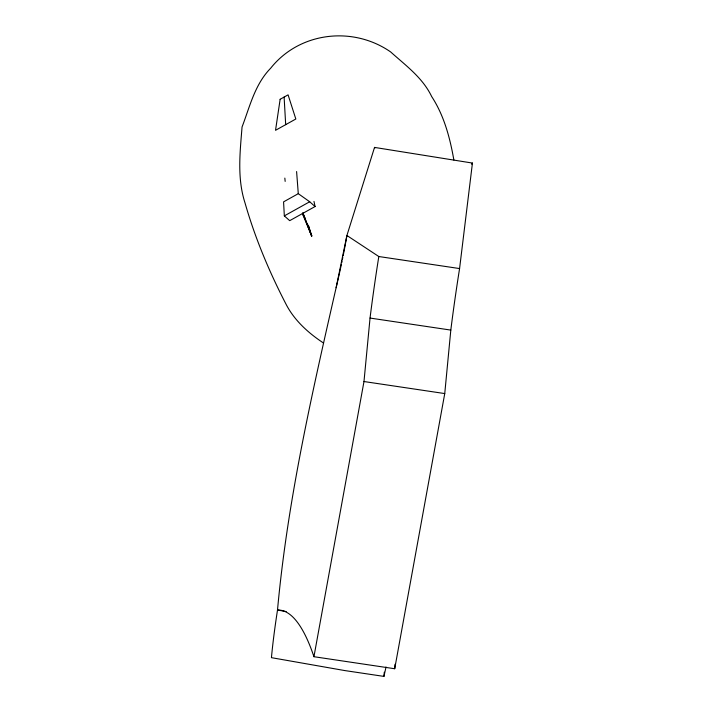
<?xml version="1.0" encoding="UTF-8"?>
<svg xmlns="http://www.w3.org/2000/svg" width="712" height="712" viewBox="0 0 712 712"><rect width="100%" height="100%" fill="white"/><g stroke="black" fill="none" stroke-linecap="round" stroke-linejoin="round"><path stroke-width="1.07" d="M386.02 666.975A317.392 14.391 -81.5 0 1 383.937 676.4L344.688 670.553L271.441 657.666A318.13 30.607 -75.8 0 1 277.502 610.033C287.425 501.123 311.794 394.145 336.117 287.719A108.073 10.395 -75.8 0 0 339.366 273.613M313.939 656.704L363.983 381.534L370.044 318.059A90.878 4.121 -81.5 0 1 378.811 256.525L346.904 235.485L374.539 147.411L472.439 163.066L459.578 268.566A90.878 4.121 -81.5 0 0 450.812 330.092L444.751 393.567L394.706 668.737L313.939 656.704A271.877 65.727 -88.6 0 0 277.502 610.051M336.117 287.719L346.904 235.485A108.073 10.395 -75.8 0 1 343.166 255.67M315.069 206.542L309.702 201.763L298.284 193.673L283.572 201.861L284.328 215.887L289.704 220.667L315.069 206.542L313.983 201.416M284.328 215.887L309.702 201.763M378.811 256.525L459.578 268.566M370.044 318.059L450.812 330.092M363.983 381.534L444.751 393.567M277.502 610.033L286.171 611.572M323.551 343.042C308.946 333.456 295.204 321.201 286.785 305.635C269.714 272.901 255.163 238.458 245.017 202.929C237.007 178.196 240.042 152.377 242.053 126.994C249.841 106.551 254.887 84.283 270.693 68.192C299.565 31.826 353.001 25.765 390.657 51.94C405.76 65.531 422.67 77.715 431.668 96.529C444.137 115.664 449.957 137.772 453.873 160.022M304.825 217.828L302.386 213.6L311.723 236.072L308.421 225.526M308.189 225.045L311.723 236.072L302.849 213.333M302.876 212.639L311.723 236.072M284.836 178.098L285.165 181.4M296.601 171.548L298.284 193.673M284.115 97.072L285.681 124.653M395.026 664.278A260.263 11.801 -81.5 0 1 394.706 668.737M471.727 164.232A64.053 2.901 -81.5 0 1 472.439 163.066M383.937 676.4A115.664 5.242 -81.5 0 1 384.293 672.164M374.539 147.402A64.089 6.168 -75.8 0 1 374.993 147.891M342.81 257.406A108.073 10.395 -75.8 0 1 342.454 259.159M342.089 260.921A108.073 10.395 -75.8 0 1 341.724 262.701M341.342 264.49A108.073 10.395 -75.8 0 1 339.571 272.687M280.145 99.279L275.535 130.305L295.827 119.011L288.084 94.856L280.145 99.279"/></g></svg>
